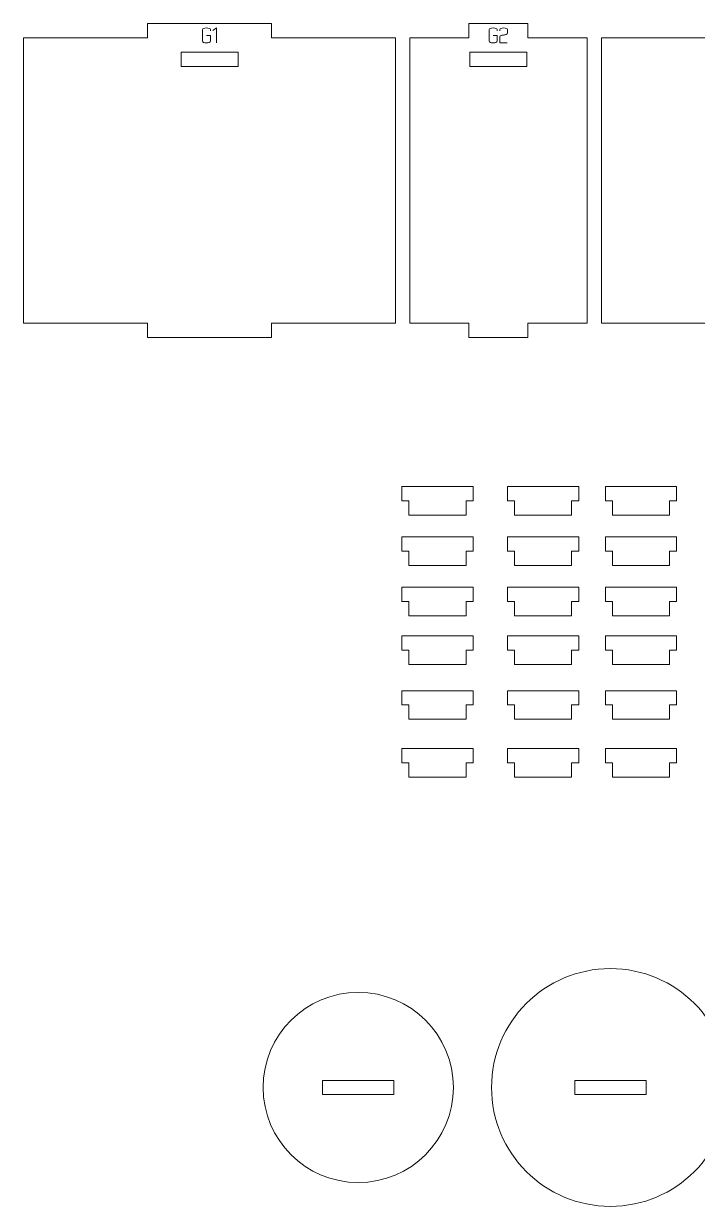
# Model space of a CAD drawing. Header units: centimetres. Extents: x -250 to 250, y -508 to 508.
# Drawn here: x -249.99 to -235.82, y -97.8 to -72.93 of the extents above; entities that cross this region are included whole.
import ezdxf

# ---------------------------------------------------------------- set-up
doc = ezdxf.new("R2010")
doc.units = ezdxf.units.CM
doc.header["$MEASUREMENT"] = 0
doc.layers.add('Capa 1', color=7, linetype='Continuous')

msp = doc.modelspace()

# ---------------------------------------------------------------- hatches: boundary and pattern name
at = {"layer": 'Capa 1', "true_color": 0x3e4095}
h = msp.add_hatch(color=175, dxfattribs=at)
edge = h.paths.add_edge_path()
edge.add_spline(control_points=[(-246.05842, -73.29819), (-246.05842, -73.30797), (-246.06629, -73.3163), (-246.08204, -73.32318), (-246.09778, -73.33006), (-246.11743, -73.3335), (-246.14097, -73.3335), (-246.16451, -73.3335), (-246.18416, -73.33006), (-246.1999, -73.32318), (-246.21565, -73.3163), (-246.22352, -73.30797), (-246.22352, -73.29819), (-246.22352, -73.29819), (-246.22352, -73.05237), (-246.22352, -73.05237), (-246.22352, -73.04259), (-246.21565, -73.03426), (-246.1999, -73.02738), (-246.18416, -73.0205), (-246.16451, -73.01706), (-246.14097, -73.01706), (-246.11743, -73.01706), (-246.09778, -73.0205), (-246.08204, -73.02738), (-246.06629, -73.03426), (-246.05842, -73.04259), (-246.05842, -73.05237), (-246.05842, -73.05237), (-246.05842, -73.07484), (-246.05842, -73.07484), (-246.05842, -73.07484), (-246.05842, -73.05237), (-246.05842, -73.05237), (-246.05842, -73.04259), (-246.06629, -73.03426), (-246.08204, -73.02738), (-246.09778, -73.0205), (-246.11743, -73.01706), (-246.14097, -73.01706), (-246.16451, -73.01706), (-246.18416, -73.0205), (-246.1999, -73.02738), (-246.21565, -73.03426), (-246.22352, -73.04259), (-246.22352, -73.05237), (-246.22352, -73.05237), (-246.22352, -73.29819), (-246.22352, -73.29819), (-246.22352, -73.30797), (-246.21565, -73.3163), (-246.1999, -73.32318), (-246.18416, -73.33006), (-246.16451, -73.3335), (-246.14097, -73.3335), (-246.11743, -73.3335), (-246.09778, -73.33006), (-246.08204, -73.32318), (-246.06629, -73.3163), (-246.05842, -73.30797), (-246.05842, -73.29819), (-246.05842, -73.29819), (-246.05842, -73.17528), (-246.05842, -73.17528), (-246.05842, -73.17528), (-246.14005, -73.17528), (-246.14005, -73.17528), (-246.14005, -73.17528), (-246.05842, -73.17528), (-246.05842, -73.17528), (-246.05842, -73.17528), (-246.05842, -73.29819), (-246.05842, -73.29819)], knot_values=[0, 0, 0, 0, 0.04166667, 0.04166667, 0.04166667, 0.08333333, 0.08333333, 0.08333333, 0.125, 0.125, 0.125, 0.16666667, 0.16666667, 0.16666667, 0.20833333, 0.20833333, 0.20833333, 0.25, 0.25, 0.25, 0.29166667, 0.29166667, 0.29166667, 0.33333333, 0.33333333, 0.33333333, 0.375, 0.375, 0.375, 0.41666667, 0.41666667, 0.41666667, 0.45833333, 0.45833333, 0.45833333, 0.5, 0.5, 0.5, 0.54166667, 0.54166667, 0.54166667, 0.58333333, 0.58333333, 0.58333333, 0.625, 0.625, 0.625, 0.66666667, 0.66666667, 0.66666667, 0.70833333, 0.70833333, 0.70833333, 0.75, 0.75, 0.75, 0.79166667, 0.79166667, 0.79166667, 0.83333333, 0.83333333, 0.83333333, 0.875, 0.875, 0.875, 0.91666667, 0.91666667, 0.91666667, 0.95833333, 0.95833333, 0.95833333, 1, 1, 1, 1], degree=3, periodic=1)
h = msp.add_hatch(color=175, dxfattribs=at)
edge = h.paths.add_edge_path()
edge.add_spline(control_points=[(-245.92726, -73.0166), (-245.92726, -73.0166), (-246.00339, -73.06934), (-246.00339, -73.06934), (-246.00339, -73.06934), (-245.92726, -73.0166), (-245.92726, -73.0166), (-245.92726, -73.0166), (-245.92726, -73.3335), (-245.92726, -73.3335), (-245.92726, -73.3335), (-245.92726, -73.0166), (-245.92726, -73.0166)], knot_values=[0, 0, 0, 0, 0.25, 0.25, 0.25, 0.5, 0.5, 0.5, 0.75, 0.75, 0.75, 1, 1, 1, 1], degree=3, periodic=1)
h = msp.add_hatch(color=175, dxfattribs=at)
edge = h.paths.add_edge_path()
edge.add_spline(control_points=[(-240.02722, -73.29819), (-240.02722, -73.30797), (-240.03509, -73.3163), (-240.05084, -73.32318), (-240.06658, -73.33006), (-240.08623, -73.3335), (-240.10977, -73.3335), (-240.13331, -73.3335), (-240.15296, -73.33006), (-240.1687, -73.32318), (-240.18445, -73.3163), (-240.19232, -73.30797), (-240.19232, -73.29819), (-240.19232, -73.29819), (-240.19232, -73.05237), (-240.19232, -73.05237), (-240.19232, -73.04259), (-240.18445, -73.03426), (-240.1687, -73.02738), (-240.15296, -73.0205), (-240.13331, -73.01706), (-240.10977, -73.01706), (-240.08623, -73.01706), (-240.06658, -73.0205), (-240.05084, -73.02738), (-240.03509, -73.03426), (-240.02722, -73.04259), (-240.02722, -73.05237), (-240.02722, -73.05237), (-240.02722, -73.07484), (-240.02722, -73.07484), (-240.02722, -73.07484), (-240.02722, -73.05237), (-240.02722, -73.05237), (-240.02722, -73.04259), (-240.03509, -73.03426), (-240.05084, -73.02738), (-240.06658, -73.0205), (-240.08623, -73.01706), (-240.10977, -73.01706), (-240.13331, -73.01706), (-240.15296, -73.0205), (-240.1687, -73.02738), (-240.18445, -73.03426), (-240.19232, -73.04259), (-240.19232, -73.05237), (-240.19232, -73.05237), (-240.19232, -73.29819), (-240.19232, -73.29819), (-240.19232, -73.30797), (-240.18445, -73.3163), (-240.1687, -73.32318), (-240.15296, -73.33006), (-240.13331, -73.3335), (-240.10977, -73.3335), (-240.08623, -73.3335), (-240.06658, -73.33006), (-240.05084, -73.32318), (-240.03509, -73.3163), (-240.02722, -73.30797), (-240.02722, -73.29819), (-240.02722, -73.29819), (-240.02722, -73.17528), (-240.02722, -73.17528), (-240.02722, -73.17528), (-240.10885, -73.17528), (-240.10885, -73.17528), (-240.10885, -73.17528), (-240.02722, -73.17528), (-240.02722, -73.17528), (-240.02722, -73.17528), (-240.02722, -73.29819), (-240.02722, -73.29819)], knot_values=[0, 0, 0, 0, 0.04166667, 0.04166667, 0.04166667, 0.08333333, 0.08333333, 0.08333333, 0.125, 0.125, 0.125, 0.16666667, 0.16666667, 0.16666667, 0.20833333, 0.20833333, 0.20833333, 0.25, 0.25, 0.25, 0.29166667, 0.29166667, 0.29166667, 0.33333333, 0.33333333, 0.33333333, 0.375, 0.375, 0.375, 0.41666667, 0.41666667, 0.41666667, 0.45833333, 0.45833333, 0.45833333, 0.5, 0.5, 0.5, 0.54166667, 0.54166667, 0.54166667, 0.58333333, 0.58333333, 0.58333333, 0.625, 0.625, 0.625, 0.66666667, 0.66666667, 0.66666667, 0.70833333, 0.70833333, 0.70833333, 0.75, 0.75, 0.75, 0.79166667, 0.79166667, 0.79166667, 0.83333333, 0.83333333, 0.83333333, 0.875, 0.875, 0.875, 0.91666667, 0.91666667, 0.91666667, 0.95833333, 0.95833333, 0.95833333, 1, 1, 1, 1], degree=3, periodic=1)
h = msp.add_hatch(color=175, dxfattribs=at)
edge = h.paths.add_edge_path()
edge.add_spline(control_points=[(-239.97265, -73.3335), (-239.97265, -73.3335), (-239.97265, -73.20096), (-239.97265, -73.20096), (-239.97173, -73.18904), (-239.96088, -73.17987), (-239.94009, -73.17345), (-239.93153, -73.17283), (-239.92335, -73.17184), (-239.91555, -73.17046), (-239.90776, -73.16909), (-239.89988, -73.16764), (-239.89193, -73.16611), (-239.87726, -73.16366), (-239.86602, -73.16167), (-239.85823, -73.16015), (-239.85043, -73.15862), (-239.84286, -73.15663), (-239.83552, -73.15418), (-239.81657, -73.14715), (-239.80709, -73.13813), (-239.80709, -73.12713), (-239.80709, -73.12713), (-239.80709, -73.05237), (-239.80709, -73.05237), (-239.80709, -73.04259), (-239.81496, -73.03426), (-239.83071, -73.02738), (-239.84645, -73.0205), (-239.8661, -73.01706), (-239.88964, -73.01706), (-239.91318, -73.01706), (-239.93283, -73.0205), (-239.94857, -73.02738), (-239.96432, -73.03426), (-239.97219, -73.04259), (-239.97219, -73.05237), (-239.97219, -73.05237), (-239.97219, -73.07484), (-239.97219, -73.07484), (-239.97219, -73.07484), (-239.97219, -73.05237), (-239.97219, -73.05237), (-239.97219, -73.04259), (-239.96432, -73.03426), (-239.94857, -73.02738), (-239.93283, -73.0205), (-239.91318, -73.01706), (-239.88964, -73.01706), (-239.8661, -73.01706), (-239.84645, -73.0205), (-239.83071, -73.02738), (-239.81496, -73.03426), (-239.80709, -73.04259), (-239.80709, -73.05237), (-239.80709, -73.05237), (-239.80709, -73.12713), (-239.80709, -73.12713), (-239.80709, -73.13813), (-239.81657, -73.14715), (-239.83552, -73.15418), (-239.84286, -73.15663), (-239.85043, -73.15862), (-239.85823, -73.16015), (-239.86602, -73.16167), (-239.87726, -73.16366), (-239.89193, -73.16611), (-239.89988, -73.16764), (-239.90776, -73.16909), (-239.91555, -73.17046), (-239.92335, -73.17184), (-239.93153, -73.17283), (-239.94009, -73.17345), (-239.96088, -73.17987), (-239.97173, -73.18904), (-239.97265, -73.20096), (-239.97265, -73.20096), (-239.97265, -73.3335), (-239.97265, -73.3335), (-239.97265, -73.3335), (-239.8158, -73.3335), (-239.8158, -73.3335), (-239.8158, -73.3335), (-239.97265, -73.3335), (-239.97265, -73.3335)], knot_values=[0, 0, 0, 0, 0.03571429, 0.03571429, 0.03571429, 0.07142857, 0.07142857, 0.07142857, 0.10714286, 0.10714286, 0.10714286, 0.14285714, 0.14285714, 0.14285714, 0.17857143, 0.17857143, 0.17857143, 0.21428571, 0.21428571, 0.21428571, 0.25, 0.25, 0.25, 0.28571429, 0.28571429, 0.28571429, 0.32142857, 0.32142857, 0.32142857, 0.35714286, 0.35714286, 0.35714286, 0.39285714, 0.39285714, 0.39285714, 0.42857143, 0.42857143, 0.42857143, 0.46428571, 0.46428571, 0.46428571, 0.5, 0.5, 0.5, 0.53571429, 0.53571429, 0.53571429, 0.57142857, 0.57142857, 0.57142857, 0.60714286, 0.60714286, 0.60714286, 0.64285714, 0.64285714, 0.64285714, 0.67857143, 0.67857143, 0.67857143, 0.71428571, 0.71428571, 0.71428571, 0.75, 0.75, 0.75, 0.78571429, 0.78571429, 0.78571429, 0.82142857, 0.82142857, 0.82142857, 0.85714286, 0.85714286, 0.85714286, 0.89285714, 0.89285714, 0.89285714, 0.92857143, 0.92857143, 0.92857143, 0.96428571, 0.96428571, 0.96428571, 1, 1, 1, 1], degree=3, periodic=1)

# ---------------------------------------------------------------- linework, layer by layer
at = {"layer": 'Capa 1', "color": 240, "lineweight": 9}
for points, knots in [([(-249.98503, -73.2271), (-249.98503, -73.2271), (-249.98503, -79.2271), (-249.98503, -79.2271), (-249.98503, -79.2271), (-247.37861, -79.2271), (-247.37861, -79.2271), (-247.37861, -79.2271), (-247.37861, -79.5271), (-247.37861, -79.5271), (-247.37861, -79.5271), (-244.77218, -79.5271), (-244.77218, -79.5271), (-244.77218, -79.5271), (-244.77218, -79.2271), (-244.77218, -79.2271), (-244.77218, -79.2271), (-242.16576, -79.2271), (-242.16576, -79.2271), (-242.16576, -79.2271), (-242.16576, -73.2271), (-242.16576, -73.2271), (-242.16576, -73.2271), (-244.77218, -73.2271), (-244.77218, -73.2271), (-244.77218, -73.2271), (-244.77218, -72.9271), (-244.77218, -72.9271), (-244.77218, -72.9271), (-247.37861, -72.9271), (-247.37861, -72.9271), (-247.37861, -72.9271), (-247.37861, -73.2271), (-247.37861, -73.2271), (-247.37861, -73.2271), (-249.98503, -73.2271), (-249.98503, -73.2271)], [0, 0, 0, 0, 0.08333333, 0.08333333, 0.08333333, 0.16666667, 0.16666667, 0.16666667, 0.25, 0.25, 0.25, 0.33333333, 0.33333333, 0.33333333, 0.41666667, 0.41666667, 0.41666667, 0.5, 0.5, 0.5, 0.58333333, 0.58333333, 0.58333333, 0.66666667, 0.66666667, 0.66666667, 0.75, 0.75, 0.75, 0.83333333, 0.83333333, 0.83333333, 0.91666667, 0.91666667, 0.91666667, 1, 1, 1, 1]), ([(-241.86576, -73.2271), (-241.86576, -73.2271), (-241.86576, -79.2271), (-241.86576, -79.2271), (-241.86576, -79.2271), (-240.62172, -79.2271), (-240.62172, -79.2271), (-240.62172, -79.2271), (-240.62172, -79.5271), (-240.62172, -79.5271), (-240.62172, -79.5271), (-239.37768, -79.5271), (-239.37768, -79.5271), (-239.37768, -79.5271), (-239.37768, -79.2271), (-239.37768, -79.2271), (-239.37768, -79.2271), (-238.13364, -79.2271), (-238.13364, -79.2271), (-238.13364, -79.2271), (-238.13364, -73.2271), (-238.13364, -73.2271), (-238.13364, -73.2271), (-239.37768, -73.2271), (-239.37768, -73.2271), (-239.37768, -73.2271), (-239.37768, -72.9271), (-239.37768, -72.9271), (-239.37768, -72.9271), (-240.62172, -72.9271), (-240.62172, -72.9271), (-240.62172, -72.9271), (-240.62172, -73.2271), (-240.62172, -73.2271), (-240.62172, -73.2271), (-241.86576, -73.2271), (-241.86576, -73.2271)], [0, 0, 0, 0, 0.08333333, 0.08333333, 0.08333333, 0.16666667, 0.16666667, 0.16666667, 0.25, 0.25, 0.25, 0.33333333, 0.33333333, 0.33333333, 0.41666667, 0.41666667, 0.41666667, 0.5, 0.5, 0.5, 0.58333333, 0.58333333, 0.58333333, 0.66666667, 0.66666667, 0.66666667, 0.75, 0.75, 0.75, 0.83333333, 0.83333333, 0.83333333, 0.91666667, 0.91666667, 0.91666667, 1, 1, 1, 1]), ([(-237.83364, -73.2271), (-237.83364, -73.2271), (-237.83364, -79.2271), (-237.83364, -79.2271), (-237.83364, -79.2271), (-235.31484, -79.2271), (-235.31484, -79.2271), (-235.31484, -79.2271), (-235.31484, -79.5271), (-235.31484, -79.5271), (-235.31484, -79.5271), (-232.79603, -79.5271), (-232.79603, -79.5271), (-232.79603, -79.5271), (-232.79603, -79.2271), (-232.79603, -79.2271), (-232.79603, -79.2271), (-230.27723, -79.2271), (-230.27723, -79.2271), (-230.27723, -79.2271), (-230.27723, -73.2271), (-230.27723, -73.2271), (-230.27723, -73.2271), (-232.79603, -73.2271), (-232.79603, -73.2271), (-232.79603, -73.2271), (-232.79603, -72.9271), (-232.79603, -72.9271), (-232.79603, -72.9271), (-235.31484, -72.9271), (-235.31484, -72.9271), (-235.31484, -72.9271), (-235.31484, -73.2271), (-235.31484, -73.2271), (-235.31484, -73.2271), (-237.83364, -73.2271), (-237.83364, -73.2271)], [0, 0, 0, 0, 0.08333333, 0.08333333, 0.08333333, 0.16666667, 0.16666667, 0.16666667, 0.25, 0.25, 0.25, 0.33333333, 0.33333333, 0.33333333, 0.41666667, 0.41666667, 0.41666667, 0.5, 0.5, 0.5, 0.58333333, 0.58333333, 0.58333333, 0.66666667, 0.66666667, 0.66666667, 0.75, 0.75, 0.75, 0.83333333, 0.83333333, 0.83333333, 0.91666667, 0.91666667, 0.91666667, 1, 1, 1, 1]), ([(-246.67539, -73.527), (-246.67539, -73.527), (-245.47539, -73.527), (-245.47539, -73.527), (-245.47539, -73.527), (-245.47539, -73.827), (-245.47539, -73.827), (-245.47539, -73.827), (-246.67539, -73.827), (-246.67539, -73.827), (-246.67539, -73.827), (-246.67539, -73.527), (-246.67539, -73.527)], [0, 0, 0, 0, 0.25, 0.25, 0.25, 0.5, 0.5, 0.5, 0.75, 0.75, 0.75, 1, 1, 1, 1]), ([(-240.5997, -73.527), (-240.5997, -73.527), (-239.3997, -73.527), (-239.3997, -73.527), (-239.3997, -73.527), (-239.3997, -73.827), (-239.3997, -73.827), (-239.3997, -73.827), (-240.5997, -73.827), (-240.5997, -73.827), (-240.5997, -73.827), (-240.5997, -73.527), (-240.5997, -73.527)], [0, 0, 0, 0, 0.25, 0.25, 0.25, 0.5, 0.5, 0.5, 0.75, 0.75, 0.75, 1, 1, 1, 1]), ([(-240.68124, -82.96536), (-240.68124, -82.96536), (-240.68124, -83.26536), (-240.68124, -83.26536), (-240.68124, -83.26536), (-241.88124, -83.26536), (-241.88124, -83.26536), (-241.88124, -83.26536), (-241.88124, -82.96536), (-241.88124, -82.96536), (-241.88124, -82.96536), (-242.03124, -82.96536), (-242.03124, -82.96536), (-242.03124, -82.96536), (-242.03124, -82.66536), (-242.03124, -82.66536), (-242.03124, -82.66536), (-240.53124, -82.66536), (-240.53124, -82.66536), (-240.53124, -82.66536), (-240.53124, -82.96536), (-240.53124, -82.96536), (-240.53124, -82.96536), (-240.68124, -82.96536), (-240.68124, -82.96536)], [0, 0, 0, 0, 0.125, 0.125, 0.125, 0.25, 0.25, 0.25, 0.375, 0.375, 0.375, 0.5, 0.5, 0.5, 0.625, 0.625, 0.625, 0.75, 0.75, 0.75, 0.875, 0.875, 0.875, 1, 1, 1, 1]), ([(-238.46091, -82.96536), (-238.46091, -82.96536), (-238.46091, -83.26536), (-238.46091, -83.26536), (-238.46091, -83.26536), (-239.66091, -83.26536), (-239.66091, -83.26536), (-239.66091, -83.26536), (-239.66091, -82.96536), (-239.66091, -82.96536), (-239.66091, -82.96536), (-239.81091, -82.96536), (-239.81091, -82.96536), (-239.81091, -82.96536), (-239.81091, -82.66536), (-239.81091, -82.66536), (-239.81091, -82.66536), (-238.31091, -82.66536), (-238.31091, -82.66536), (-238.31091, -82.66536), (-238.31091, -82.96536), (-238.31091, -82.96536), (-238.31091, -82.96536), (-238.46091, -82.96536), (-238.46091, -82.96536)], [0, 0, 0, 0, 0.125, 0.125, 0.125, 0.25, 0.25, 0.25, 0.375, 0.375, 0.375, 0.5, 0.5, 0.5, 0.625, 0.625, 0.625, 0.75, 0.75, 0.75, 0.875, 0.875, 0.875, 1, 1, 1, 1]), ([(-236.40099, -82.96536), (-236.40099, -82.96536), (-236.40099, -83.26536), (-236.40099, -83.26536), (-236.40099, -83.26536), (-237.60099, -83.26536), (-237.60099, -83.26536), (-237.60099, -83.26536), (-237.60099, -82.96536), (-237.60099, -82.96536), (-237.60099, -82.96536), (-237.75099, -82.96536), (-237.75099, -82.96536), (-237.75099, -82.96536), (-237.75099, -82.66536), (-237.75099, -82.66536), (-237.75099, -82.66536), (-236.25099, -82.66536), (-236.25099, -82.66536), (-236.25099, -82.66536), (-236.25099, -82.96536), (-236.25099, -82.96536), (-236.25099, -82.96536), (-236.40099, -82.96536), (-236.40099, -82.96536)], [0, 0, 0, 0, 0.125, 0.125, 0.125, 0.25, 0.25, 0.25, 0.375, 0.375, 0.375, 0.5, 0.5, 0.5, 0.625, 0.625, 0.625, 0.75, 0.75, 0.75, 0.875, 0.875, 0.875, 1, 1, 1, 1]), ([(-240.68124, -84.02116), (-240.68124, -84.02116), (-240.68124, -84.32116), (-240.68124, -84.32116), (-240.68124, -84.32116), (-241.88124, -84.32116), (-241.88124, -84.32116), (-241.88124, -84.32116), (-241.88124, -84.02116), (-241.88124, -84.02116), (-241.88124, -84.02116), (-242.03124, -84.02116), (-242.03124, -84.02116), (-242.03124, -84.02116), (-242.03124, -83.72116), (-242.03124, -83.72116), (-242.03124, -83.72116), (-240.53124, -83.72116), (-240.53124, -83.72116), (-240.53124, -83.72116), (-240.53124, -84.02116), (-240.53124, -84.02116), (-240.53124, -84.02116), (-240.68124, -84.02116), (-240.68124, -84.02116)], [0, 0, 0, 0, 0.125, 0.125, 0.125, 0.25, 0.25, 0.25, 0.375, 0.375, 0.375, 0.5, 0.5, 0.5, 0.625, 0.625, 0.625, 0.75, 0.75, 0.75, 0.875, 0.875, 0.875, 1, 1, 1, 1]), ([(-238.46091, -84.02116), (-238.46091, -84.02116), (-238.46091, -84.32116), (-238.46091, -84.32116), (-238.46091, -84.32116), (-239.66091, -84.32116), (-239.66091, -84.32116), (-239.66091, -84.32116), (-239.66091, -84.02116), (-239.66091, -84.02116), (-239.66091, -84.02116), (-239.81091, -84.02116), (-239.81091, -84.02116), (-239.81091, -84.02116), (-239.81091, -83.72116), (-239.81091, -83.72116), (-239.81091, -83.72116), (-238.31091, -83.72116), (-238.31091, -83.72116), (-238.31091, -83.72116), (-238.31091, -84.02116), (-238.31091, -84.02116), (-238.31091, -84.02116), (-238.46091, -84.02116), (-238.46091, -84.02116)], [0, 0, 0, 0, 0.125, 0.125, 0.125, 0.25, 0.25, 0.25, 0.375, 0.375, 0.375, 0.5, 0.5, 0.5, 0.625, 0.625, 0.625, 0.75, 0.75, 0.75, 0.875, 0.875, 0.875, 1, 1, 1, 1]), ([(-236.40099, -84.02116), (-236.40099, -84.02116), (-236.40099, -84.32116), (-236.40099, -84.32116), (-236.40099, -84.32116), (-237.60099, -84.32116), (-237.60099, -84.32116), (-237.60099, -84.32116), (-237.60099, -84.02116), (-237.60099, -84.02116), (-237.60099, -84.02116), (-237.75099, -84.02116), (-237.75099, -84.02116), (-237.75099, -84.02116), (-237.75099, -83.72116), (-237.75099, -83.72116), (-237.75099, -83.72116), (-236.25099, -83.72116), (-236.25099, -83.72116), (-236.25099, -83.72116), (-236.25099, -84.02116), (-236.25099, -84.02116), (-236.25099, -84.02116), (-236.40099, -84.02116), (-236.40099, -84.02116)], [0, 0, 0, 0, 0.125, 0.125, 0.125, 0.25, 0.25, 0.25, 0.375, 0.375, 0.375, 0.5, 0.5, 0.5, 0.625, 0.625, 0.625, 0.75, 0.75, 0.75, 0.875, 0.875, 0.875, 1, 1, 1, 1]), ([(-240.68124, -85.08203), (-240.68124, -85.08203), (-240.68124, -85.38203), (-240.68124, -85.38203), (-240.68124, -85.38203), (-241.88124, -85.38203), (-241.88124, -85.38203), (-241.88124, -85.38203), (-241.88124, -85.08203), (-241.88124, -85.08203), (-241.88124, -85.08203), (-242.03124, -85.08203), (-242.03124, -85.08203), (-242.03124, -85.08203), (-242.03124, -84.78203), (-242.03124, -84.78203), (-242.03124, -84.78203), (-240.53124, -84.78203), (-240.53124, -84.78203), (-240.53124, -84.78203), (-240.53124, -85.08203), (-240.53124, -85.08203), (-240.53124, -85.08203), (-240.68124, -85.08203), (-240.68124, -85.08203)], [0, 0, 0, 0, 0.125, 0.125, 0.125, 0.25, 0.25, 0.25, 0.375, 0.375, 0.375, 0.5, 0.5, 0.5, 0.625, 0.625, 0.625, 0.75, 0.75, 0.75, 0.875, 0.875, 0.875, 1, 1, 1, 1]), ([(-238.46091, -85.08203), (-238.46091, -85.08203), (-238.46091, -85.38203), (-238.46091, -85.38203), (-238.46091, -85.38203), (-239.66091, -85.38203), (-239.66091, -85.38203), (-239.66091, -85.38203), (-239.66091, -85.08203), (-239.66091, -85.08203), (-239.66091, -85.08203), (-239.81091, -85.08203), (-239.81091, -85.08203), (-239.81091, -85.08203), (-239.81091, -84.78203), (-239.81091, -84.78203), (-239.81091, -84.78203), (-238.31091, -84.78203), (-238.31091, -84.78203), (-238.31091, -84.78203), (-238.31091, -85.08203), (-238.31091, -85.08203), (-238.31091, -85.08203), (-238.46091, -85.08203), (-238.46091, -85.08203)], [0, 0, 0, 0, 0.125, 0.125, 0.125, 0.25, 0.25, 0.25, 0.375, 0.375, 0.375, 0.5, 0.5, 0.5, 0.625, 0.625, 0.625, 0.75, 0.75, 0.75, 0.875, 0.875, 0.875, 1, 1, 1, 1]), ([(-236.40099, -85.08203), (-236.40099, -85.08203), (-236.40099, -85.38203), (-236.40099, -85.38203), (-236.40099, -85.38203), (-237.60099, -85.38203), (-237.60099, -85.38203), (-237.60099, -85.38203), (-237.60099, -85.08203), (-237.60099, -85.08203), (-237.60099, -85.08203), (-237.75099, -85.08203), (-237.75099, -85.08203), (-237.75099, -85.08203), (-237.75099, -84.78203), (-237.75099, -84.78203), (-237.75099, -84.78203), (-236.25099, -84.78203), (-236.25099, -84.78203), (-236.25099, -84.78203), (-236.25099, -85.08203), (-236.25099, -85.08203), (-236.25099, -85.08203), (-236.40099, -85.08203), (-236.40099, -85.08203)], [0, 0, 0, 0, 0.125, 0.125, 0.125, 0.25, 0.25, 0.25, 0.375, 0.375, 0.375, 0.5, 0.5, 0.5, 0.625, 0.625, 0.625, 0.75, 0.75, 0.75, 0.875, 0.875, 0.875, 1, 1, 1, 1]), ([(-240.68124, -86.10421), (-240.68124, -86.10421), (-240.68124, -86.40421), (-240.68124, -86.40421), (-240.68124, -86.40421), (-241.88124, -86.40421), (-241.88124, -86.40421), (-241.88124, -86.40421), (-241.88124, -86.10421), (-241.88124, -86.10421), (-241.88124, -86.10421), (-242.03124, -86.10421), (-242.03124, -86.10421), (-242.03124, -86.10421), (-242.03124, -85.80421), (-242.03124, -85.80421), (-242.03124, -85.80421), (-240.53124, -85.80421), (-240.53124, -85.80421), (-240.53124, -85.80421), (-240.53124, -86.10421), (-240.53124, -86.10421), (-240.53124, -86.10421), (-240.68124, -86.10421), (-240.68124, -86.10421)], [0, 0, 0, 0, 0.125, 0.125, 0.125, 0.25, 0.25, 0.25, 0.375, 0.375, 0.375, 0.5, 0.5, 0.5, 0.625, 0.625, 0.625, 0.75, 0.75, 0.75, 0.875, 0.875, 0.875, 1, 1, 1, 1]), ([(-238.46091, -86.10421), (-238.46091, -86.10421), (-238.46091, -86.40421), (-238.46091, -86.40421), (-238.46091, -86.40421), (-239.66091, -86.40421), (-239.66091, -86.40421), (-239.66091, -86.40421), (-239.66091, -86.10421), (-239.66091, -86.10421), (-239.66091, -86.10421), (-239.81091, -86.10421), (-239.81091, -86.10421), (-239.81091, -86.10421), (-239.81091, -85.80421), (-239.81091, -85.80421), (-239.81091, -85.80421), (-238.31091, -85.80421), (-238.31091, -85.80421), (-238.31091, -85.80421), (-238.31091, -86.10421), (-238.31091, -86.10421), (-238.31091, -86.10421), (-238.46091, -86.10421), (-238.46091, -86.10421)], [0, 0, 0, 0, 0.125, 0.125, 0.125, 0.25, 0.25, 0.25, 0.375, 0.375, 0.375, 0.5, 0.5, 0.5, 0.625, 0.625, 0.625, 0.75, 0.75, 0.75, 0.875, 0.875, 0.875, 1, 1, 1, 1]), ([(-236.40099, -86.10421), (-236.40099, -86.10421), (-236.40099, -86.40421), (-236.40099, -86.40421), (-236.40099, -86.40421), (-237.60099, -86.40421), (-237.60099, -86.40421), (-237.60099, -86.40421), (-237.60099, -86.10421), (-237.60099, -86.10421), (-237.60099, -86.10421), (-237.75099, -86.10421), (-237.75099, -86.10421), (-237.75099, -86.10421), (-237.75099, -85.80421), (-237.75099, -85.80421), (-237.75099, -85.80421), (-236.25099, -85.80421), (-236.25099, -85.80421), (-236.25099, -85.80421), (-236.25099, -86.10421), (-236.25099, -86.10421), (-236.25099, -86.10421), (-236.40099, -86.10421), (-236.40099, -86.10421)], [0, 0, 0, 0, 0.125, 0.125, 0.125, 0.25, 0.25, 0.25, 0.375, 0.375, 0.375, 0.5, 0.5, 0.5, 0.625, 0.625, 0.625, 0.75, 0.75, 0.75, 0.875, 0.875, 0.875, 1, 1, 1, 1]), ([(-240.68124, -87.25741), (-240.68124, -87.25741), (-240.68124, -87.55741), (-240.68124, -87.55741), (-240.68124, -87.55741), (-241.88124, -87.55741), (-241.88124, -87.55741), (-241.88124, -87.55741), (-241.88124, -87.25741), (-241.88124, -87.25741), (-241.88124, -87.25741), (-242.03124, -87.25741), (-242.03124, -87.25741), (-242.03124, -87.25741), (-242.03124, -86.95741), (-242.03124, -86.95741), (-242.03124, -86.95741), (-240.53124, -86.95741), (-240.53124, -86.95741), (-240.53124, -86.95741), (-240.53124, -87.25741), (-240.53124, -87.25741), (-240.53124, -87.25741), (-240.68124, -87.25741), (-240.68124, -87.25741)], [0, 0, 0, 0, 0.125, 0.125, 0.125, 0.25, 0.25, 0.25, 0.375, 0.375, 0.375, 0.5, 0.5, 0.5, 0.625, 0.625, 0.625, 0.75, 0.75, 0.75, 0.875, 0.875, 0.875, 1, 1, 1, 1]), ([(-238.46091, -87.25741), (-238.46091, -87.25741), (-238.46091, -87.55741), (-238.46091, -87.55741), (-238.46091, -87.55741), (-239.66091, -87.55741), (-239.66091, -87.55741), (-239.66091, -87.55741), (-239.66091, -87.25741), (-239.66091, -87.25741), (-239.66091, -87.25741), (-239.81091, -87.25741), (-239.81091, -87.25741), (-239.81091, -87.25741), (-239.81091, -86.95741), (-239.81091, -86.95741), (-239.81091, -86.95741), (-238.31091, -86.95741), (-238.31091, -86.95741), (-238.31091, -86.95741), (-238.31091, -87.25741), (-238.31091, -87.25741), (-238.31091, -87.25741), (-238.46091, -87.25741), (-238.46091, -87.25741)], [0, 0, 0, 0, 0.125, 0.125, 0.125, 0.25, 0.25, 0.25, 0.375, 0.375, 0.375, 0.5, 0.5, 0.5, 0.625, 0.625, 0.625, 0.75, 0.75, 0.75, 0.875, 0.875, 0.875, 1, 1, 1, 1]), ([(-236.40099, -87.25741), (-236.40099, -87.25741), (-236.40099, -87.55741), (-236.40099, -87.55741), (-236.40099, -87.55741), (-237.60099, -87.55741), (-237.60099, -87.55741), (-237.60099, -87.55741), (-237.60099, -87.25741), (-237.60099, -87.25741), (-237.60099, -87.25741), (-237.75099, -87.25741), (-237.75099, -87.25741), (-237.75099, -87.25741), (-237.75099, -86.95741), (-237.75099, -86.95741), (-237.75099, -86.95741), (-236.25099, -86.95741), (-236.25099, -86.95741), (-236.25099, -86.95741), (-236.25099, -87.25741), (-236.25099, -87.25741), (-236.25099, -87.25741), (-236.40099, -87.25741), (-236.40099, -87.25741)], [0, 0, 0, 0, 0.125, 0.125, 0.125, 0.25, 0.25, 0.25, 0.375, 0.375, 0.375, 0.5, 0.5, 0.5, 0.625, 0.625, 0.625, 0.75, 0.75, 0.75, 0.875, 0.875, 0.875, 1, 1, 1, 1]), ([(-240.68124, -88.47305), (-240.68124, -88.47305), (-240.68124, -88.77305), (-240.68124, -88.77305), (-240.68124, -88.77305), (-241.88124, -88.77305), (-241.88124, -88.77305), (-241.88124, -88.77305), (-241.88124, -88.47305), (-241.88124, -88.47305), (-241.88124, -88.47305), (-242.03124, -88.47305), (-242.03124, -88.47305), (-242.03124, -88.47305), (-242.03124, -88.17305), (-242.03124, -88.17305), (-242.03124, -88.17305), (-240.53124, -88.17305), (-240.53124, -88.17305), (-240.53124, -88.17305), (-240.53124, -88.47305), (-240.53124, -88.47305), (-240.53124, -88.47305), (-240.68124, -88.47305), (-240.68124, -88.47305)], [0, 0, 0, 0, 0.125, 0.125, 0.125, 0.25, 0.25, 0.25, 0.375, 0.375, 0.375, 0.5, 0.5, 0.5, 0.625, 0.625, 0.625, 0.75, 0.75, 0.75, 0.875, 0.875, 0.875, 1, 1, 1, 1]), ([(-238.46091, -88.47305), (-238.46091, -88.47305), (-238.46091, -88.77305), (-238.46091, -88.77305), (-238.46091, -88.77305), (-239.66091, -88.77305), (-239.66091, -88.77305), (-239.66091, -88.77305), (-239.66091, -88.47305), (-239.66091, -88.47305), (-239.66091, -88.47305), (-239.81091, -88.47305), (-239.81091, -88.47305), (-239.81091, -88.47305), (-239.81091, -88.17305), (-239.81091, -88.17305), (-239.81091, -88.17305), (-238.31091, -88.17305), (-238.31091, -88.17305), (-238.31091, -88.17305), (-238.31091, -88.47305), (-238.31091, -88.47305), (-238.31091, -88.47305), (-238.46091, -88.47305), (-238.46091, -88.47305)], [0, 0, 0, 0, 0.125, 0.125, 0.125, 0.25, 0.25, 0.25, 0.375, 0.375, 0.375, 0.5, 0.5, 0.5, 0.625, 0.625, 0.625, 0.75, 0.75, 0.75, 0.875, 0.875, 0.875, 1, 1, 1, 1]), ([(-236.40099, -88.47305), (-236.40099, -88.47305), (-236.40099, -88.77305), (-236.40099, -88.77305), (-236.40099, -88.77305), (-237.60099, -88.77305), (-237.60099, -88.77305), (-237.60099, -88.77305), (-237.60099, -88.47305), (-237.60099, -88.47305), (-237.60099, -88.47305), (-237.75099, -88.47305), (-237.75099, -88.47305), (-237.75099, -88.47305), (-237.75099, -88.17305), (-237.75099, -88.17305), (-237.75099, -88.17305), (-236.25099, -88.17305), (-236.25099, -88.17305), (-236.25099, -88.17305), (-236.25099, -88.47305), (-236.25099, -88.47305), (-236.25099, -88.47305), (-236.40099, -88.47305), (-236.40099, -88.47305)], [0, 0, 0, 0, 0.125, 0.125, 0.125, 0.25, 0.25, 0.25, 0.375, 0.375, 0.375, 0.5, 0.5, 0.5, 0.625, 0.625, 0.625, 0.75, 0.75, 0.75, 0.875, 0.875, 0.875, 1, 1, 1, 1]), ([(-237.64489, -92.80228), (-236.26418, -92.80228), (-235.14489, -93.92157), (-235.14489, -95.30228), (-235.14489, -96.68299), (-236.26418, -97.80228), (-237.64489, -97.80228), (-239.0256, -97.80228), (-240.14489, -96.68299), (-240.14489, -95.30228), (-240.14489, -93.92157), (-239.0256, -92.80228), (-237.64489, -92.80228)], [0, 0, 0, 0, 0.25, 0.25, 0.25, 0.5, 0.5, 0.5, 0.75, 0.75, 0.75, 1, 1, 1, 1]), ([(-242.94755, -93.30228), (-241.84298, -93.30228), (-240.94755, -94.19771), (-240.94755, -95.30228), (-240.94755, -96.40685), (-241.84298, -97.30228), (-242.94755, -97.30228), (-244.05212, -97.30228), (-244.94755, -96.40685), (-244.94755, -95.30228), (-244.94755, -94.19771), (-244.05212, -93.30228), (-242.94755, -93.30228)], [0, 0, 0, 0, 0.25, 0.25, 0.25, 0.5, 0.5, 0.5, 0.75, 0.75, 0.75, 1, 1, 1, 1]), ([(-243.69755, -95.15728), (-243.69755, -95.15728), (-242.19755, -95.15728), (-242.19755, -95.15728), (-242.19755, -95.15728), (-242.19755, -95.44728), (-242.19755, -95.44728), (-242.19755, -95.44728), (-243.69755, -95.44728), (-243.69755, -95.44728), (-243.69755, -95.44728), (-243.69755, -95.15728), (-243.69755, -95.15728)], [0, 0, 0, 0, 0.25, 0.25, 0.25, 0.5, 0.5, 0.5, 0.75, 0.75, 0.75, 1, 1, 1, 1]), ([(-238.39489, -95.15728), (-238.39489, -95.15728), (-236.89489, -95.15728), (-236.89489, -95.15728), (-236.89489, -95.15728), (-236.89489, -95.44728), (-236.89489, -95.44728), (-236.89489, -95.44728), (-238.39489, -95.44728), (-238.39489, -95.44728), (-238.39489, -95.44728), (-238.39489, -95.15728), (-238.39489, -95.15728)], [0, 0, 0, 0, 0.25, 0.25, 0.25, 0.5, 0.5, 0.5, 0.75, 0.75, 0.75, 1, 1, 1, 1])]:
    msp.add_open_spline(points, degree=3, knots=knots, dxfattribs=at)
at = {"layer": 'Capa 1', "color": 114, "lineweight": 9}
for points, knots in [([(-246.05842, -73.29819), (-246.05842, -73.30797), (-246.06629, -73.3163), (-246.08204, -73.32318), (-246.09778, -73.33006), (-246.11743, -73.3335), (-246.14097, -73.3335), (-246.16451, -73.3335), (-246.18416, -73.33006), (-246.1999, -73.32318), (-246.21565, -73.3163), (-246.22352, -73.30797), (-246.22352, -73.29819), (-246.22352, -73.29819), (-246.22352, -73.05237), (-246.22352, -73.05237), (-246.22352, -73.04259), (-246.21565, -73.03426), (-246.1999, -73.02738), (-246.18416, -73.0205), (-246.16451, -73.01706), (-246.14097, -73.01706), (-246.11743, -73.01706), (-246.09778, -73.0205), (-246.08204, -73.02738), (-246.06629, -73.03426), (-246.05842, -73.04259), (-246.05842, -73.05237), (-246.05842, -73.05237), (-246.05842, -73.07484), (-246.05842, -73.07484), (-246.05842, -73.07484), (-246.05842, -73.05237), (-246.05842, -73.05237), (-246.05842, -73.04259), (-246.06629, -73.03426), (-246.08204, -73.02738), (-246.09778, -73.0205), (-246.11743, -73.01706), (-246.14097, -73.01706), (-246.16451, -73.01706), (-246.18416, -73.0205), (-246.1999, -73.02738), (-246.21565, -73.03426), (-246.22352, -73.04259), (-246.22352, -73.05237), (-246.22352, -73.05237), (-246.22352, -73.29819), (-246.22352, -73.29819), (-246.22352, -73.30797), (-246.21565, -73.3163), (-246.1999, -73.32318), (-246.18416, -73.33006), (-246.16451, -73.3335), (-246.14097, -73.3335), (-246.11743, -73.3335), (-246.09778, -73.33006), (-246.08204, -73.32318), (-246.06629, -73.3163), (-246.05842, -73.30797), (-246.05842, -73.29819), (-246.05842, -73.29819), (-246.05842, -73.17528), (-246.05842, -73.17528), (-246.05842, -73.17528), (-246.14005, -73.17528), (-246.14005, -73.17528), (-246.14005, -73.17528), (-246.05842, -73.17528), (-246.05842, -73.17528), (-246.05842, -73.17528), (-246.05842, -73.29819), (-246.05842, -73.29819)], [0, 0, 0, 0, 0.04166667, 0.04166667, 0.04166667, 0.08333333, 0.08333333, 0.08333333, 0.125, 0.125, 0.125, 0.16666667, 0.16666667, 0.16666667, 0.20833333, 0.20833333, 0.20833333, 0.25, 0.25, 0.25, 0.29166667, 0.29166667, 0.29166667, 0.33333333, 0.33333333, 0.33333333, 0.375, 0.375, 0.375, 0.41666667, 0.41666667, 0.41666667, 0.45833333, 0.45833333, 0.45833333, 0.5, 0.5, 0.5, 0.54166667, 0.54166667, 0.54166667, 0.58333333, 0.58333333, 0.58333333, 0.625, 0.625, 0.625, 0.66666667, 0.66666667, 0.66666667, 0.70833333, 0.70833333, 0.70833333, 0.75, 0.75, 0.75, 0.79166667, 0.79166667, 0.79166667, 0.83333333, 0.83333333, 0.83333333, 0.875, 0.875, 0.875, 0.91666667, 0.91666667, 0.91666667, 0.95833333, 0.95833333, 0.95833333, 1, 1, 1, 1]), ([(-245.92726, -73.0166), (-245.92726, -73.0166), (-246.00339, -73.06934), (-246.00339, -73.06934), (-246.00339, -73.06934), (-245.92726, -73.0166), (-245.92726, -73.0166), (-245.92726, -73.0166), (-245.92726, -73.3335), (-245.92726, -73.3335), (-245.92726, -73.3335), (-245.92726, -73.0166), (-245.92726, -73.0166)], [0, 0, 0, 0, 0.25, 0.25, 0.25, 0.5, 0.5, 0.5, 0.75, 0.75, 0.75, 1, 1, 1, 1]), ([(-240.02722, -73.29819), (-240.02722, -73.30797), (-240.03509, -73.3163), (-240.05084, -73.32318), (-240.06658, -73.33006), (-240.08623, -73.3335), (-240.10977, -73.3335), (-240.13331, -73.3335), (-240.15296, -73.33006), (-240.1687, -73.32318), (-240.18445, -73.3163), (-240.19232, -73.30797), (-240.19232, -73.29819), (-240.19232, -73.29819), (-240.19232, -73.05237), (-240.19232, -73.05237), (-240.19232, -73.04259), (-240.18445, -73.03426), (-240.1687, -73.02738), (-240.15296, -73.0205), (-240.13331, -73.01706), (-240.10977, -73.01706), (-240.08623, -73.01706), (-240.06658, -73.0205), (-240.05084, -73.02738), (-240.03509, -73.03426), (-240.02722, -73.04259), (-240.02722, -73.05237), (-240.02722, -73.05237), (-240.02722, -73.07484), (-240.02722, -73.07484), (-240.02722, -73.07484), (-240.02722, -73.05237), (-240.02722, -73.05237), (-240.02722, -73.04259), (-240.03509, -73.03426), (-240.05084, -73.02738), (-240.06658, -73.0205), (-240.08623, -73.01706), (-240.10977, -73.01706), (-240.13331, -73.01706), (-240.15296, -73.0205), (-240.1687, -73.02738), (-240.18445, -73.03426), (-240.19232, -73.04259), (-240.19232, -73.05237), (-240.19232, -73.05237), (-240.19232, -73.29819), (-240.19232, -73.29819), (-240.19232, -73.30797), (-240.18445, -73.3163), (-240.1687, -73.32318), (-240.15296, -73.33006), (-240.13331, -73.3335), (-240.10977, -73.3335), (-240.08623, -73.3335), (-240.06658, -73.33006), (-240.05084, -73.32318), (-240.03509, -73.3163), (-240.02722, -73.30797), (-240.02722, -73.29819), (-240.02722, -73.29819), (-240.02722, -73.17528), (-240.02722, -73.17528), (-240.02722, -73.17528), (-240.10885, -73.17528), (-240.10885, -73.17528), (-240.10885, -73.17528), (-240.02722, -73.17528), (-240.02722, -73.17528), (-240.02722, -73.17528), (-240.02722, -73.29819), (-240.02722, -73.29819)], [0, 0, 0, 0, 0.04166667, 0.04166667, 0.04166667, 0.08333333, 0.08333333, 0.08333333, 0.125, 0.125, 0.125, 0.16666667, 0.16666667, 0.16666667, 0.20833333, 0.20833333, 0.20833333, 0.25, 0.25, 0.25, 0.29166667, 0.29166667, 0.29166667, 0.33333333, 0.33333333, 0.33333333, 0.375, 0.375, 0.375, 0.41666667, 0.41666667, 0.41666667, 0.45833333, 0.45833333, 0.45833333, 0.5, 0.5, 0.5, 0.54166667, 0.54166667, 0.54166667, 0.58333333, 0.58333333, 0.58333333, 0.625, 0.625, 0.625, 0.66666667, 0.66666667, 0.66666667, 0.70833333, 0.70833333, 0.70833333, 0.75, 0.75, 0.75, 0.79166667, 0.79166667, 0.79166667, 0.83333333, 0.83333333, 0.83333333, 0.875, 0.875, 0.875, 0.91666667, 0.91666667, 0.91666667, 0.95833333, 0.95833333, 0.95833333, 1, 1, 1, 1]), ([(-239.97265, -73.3335), (-239.97265, -73.3335), (-239.97265, -73.20096), (-239.97265, -73.20096), (-239.97173, -73.18904), (-239.96088, -73.17987), (-239.94009, -73.17345), (-239.93153, -73.17283), (-239.92335, -73.17184), (-239.91555, -73.17046), (-239.90776, -73.16909), (-239.89988, -73.16764), (-239.89193, -73.16611), (-239.87726, -73.16366), (-239.86602, -73.16167), (-239.85823, -73.16015), (-239.85043, -73.15862), (-239.84286, -73.15663), (-239.83552, -73.15418), (-239.81657, -73.14715), (-239.80709, -73.13813), (-239.80709, -73.12713), (-239.80709, -73.12713), (-239.80709, -73.05237), (-239.80709, -73.05237), (-239.80709, -73.04259), (-239.81496, -73.03426), (-239.83071, -73.02738), (-239.84645, -73.0205), (-239.8661, -73.01706), (-239.88964, -73.01706), (-239.91318, -73.01706), (-239.93283, -73.0205), (-239.94857, -73.02738), (-239.96432, -73.03426), (-239.97219, -73.04259), (-239.97219, -73.05237), (-239.97219, -73.05237), (-239.97219, -73.07484), (-239.97219, -73.07484), (-239.97219, -73.07484), (-239.97219, -73.05237), (-239.97219, -73.05237), (-239.97219, -73.04259), (-239.96432, -73.03426), (-239.94857, -73.02738), (-239.93283, -73.0205), (-239.91318, -73.01706), (-239.88964, -73.01706), (-239.8661, -73.01706), (-239.84645, -73.0205), (-239.83071, -73.02738), (-239.81496, -73.03426), (-239.80709, -73.04259), (-239.80709, -73.05237), (-239.80709, -73.05237), (-239.80709, -73.12713), (-239.80709, -73.12713), (-239.80709, -73.13813), (-239.81657, -73.14715), (-239.83552, -73.15418), (-239.84286, -73.15663), (-239.85043, -73.15862), (-239.85823, -73.16015), (-239.86602, -73.16167), (-239.87726, -73.16366), (-239.89193, -73.16611), (-239.89988, -73.16764), (-239.90776, -73.16909), (-239.91555, -73.17046), (-239.92335, -73.17184), (-239.93153, -73.17283), (-239.94009, -73.17345), (-239.96088, -73.17987), (-239.97173, -73.18904), (-239.97265, -73.20096), (-239.97265, -73.20096), (-239.97265, -73.3335), (-239.97265, -73.3335), (-239.97265, -73.3335), (-239.8158, -73.3335), (-239.8158, -73.3335), (-239.8158, -73.3335), (-239.97265, -73.3335), (-239.97265, -73.3335)], [0, 0, 0, 0, 0.03571429, 0.03571429, 0.03571429, 0.07142857, 0.07142857, 0.07142857, 0.10714286, 0.10714286, 0.10714286, 0.14285714, 0.14285714, 0.14285714, 0.17857143, 0.17857143, 0.17857143, 0.21428571, 0.21428571, 0.21428571, 0.25, 0.25, 0.25, 0.28571429, 0.28571429, 0.28571429, 0.32142857, 0.32142857, 0.32142857, 0.35714286, 0.35714286, 0.35714286, 0.39285714, 0.39285714, 0.39285714, 0.42857143, 0.42857143, 0.42857143, 0.46428571, 0.46428571, 0.46428571, 0.5, 0.5, 0.5, 0.53571429, 0.53571429, 0.53571429, 0.57142857, 0.57142857, 0.57142857, 0.60714286, 0.60714286, 0.60714286, 0.64285714, 0.64285714, 0.64285714, 0.67857143, 0.67857143, 0.67857143, 0.71428571, 0.71428571, 0.71428571, 0.75, 0.75, 0.75, 0.78571429, 0.78571429, 0.78571429, 0.82142857, 0.82142857, 0.82142857, 0.85714286, 0.85714286, 0.85714286, 0.89285714, 0.89285714, 0.89285714, 0.92857143, 0.92857143, 0.92857143, 0.96428571, 0.96428571, 0.96428571, 1, 1, 1, 1])]:
    msp.add_open_spline(points, degree=3, knots=knots, dxfattribs=at)

doc.saveas('drawing.dxf')
